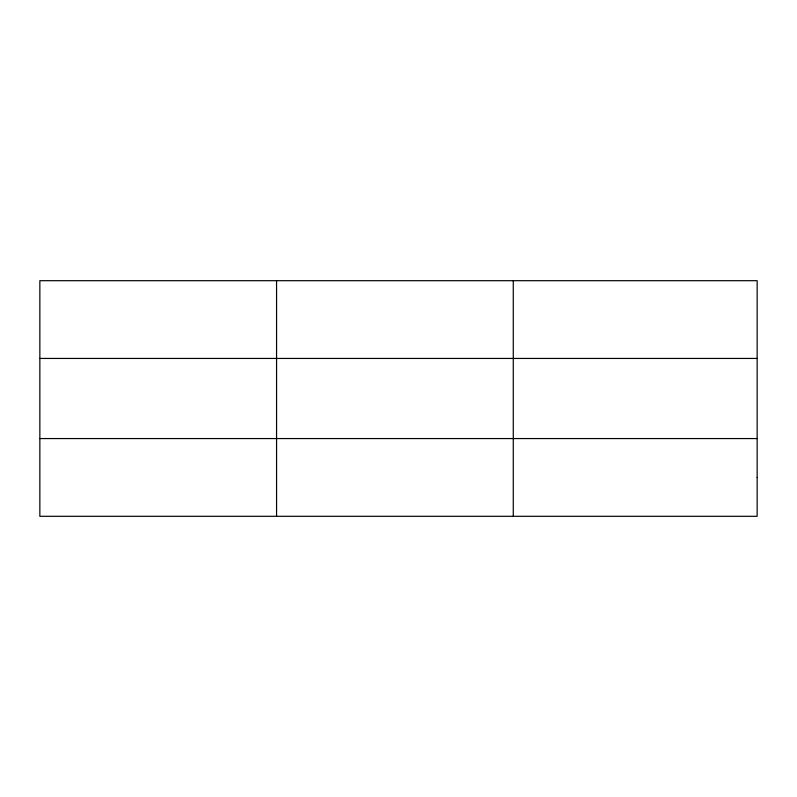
<?xml version="1.0" encoding="UTF-8"?>
<svg xmlns="http://www.w3.org/2000/svg" width="797" height="797" viewBox="0 0 797 797"><rect width="100%" height="100%" fill="white"/><g stroke="black" fill="none" stroke-linecap="round" stroke-linejoin="round"><path stroke-width="1.2" d="M276.559 516.307L276.559 280.693M513.268 516.307L513.268 280.693M39.85 358.441L757.15 358.441M39.85 438.559L757.15 438.559M757.15 477.433L757.15 516.307L39.85 516.307L39.85 280.693L757.15 280.693L757.15 477.433"/></g></svg>
